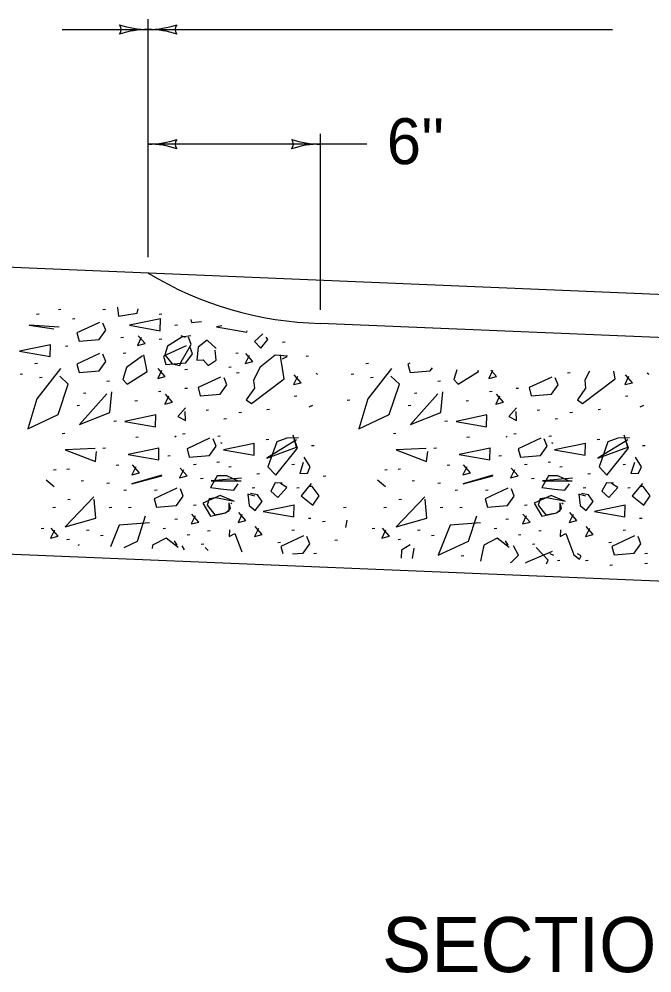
# Model space of a CAD drawing. Extents: x 997.6 to 1036.5, y 998.9 to 1022.5.
# Drawn here: x 1012.238 to 1014.994, y 1007.984 to 1012.14 of the extents above; entities that cross this region are included whole.
import ezdxf

# ---------------------------------------------------------------- set-up
doc = ezdxf.new("R2010")
doc.units = 0
doc.layers.add('Level 1', color=7, linetype='Continuous')

msp = doc.modelspace()

# ---------------------------------------------------------------- linework, layer by layer
at = {"layer": 'Level 1'}
for p, q in [((1012.7998, 1011.1033), (1012.7998, 1012.1403)), ((1012.425, 1012.095), (1012.7998, 1012.095)), ((1012.7998, 1012.095), (1014.8218, 1012.095)), ((1013.5498, 1010.8728), (1013.5498, 1011.6397)), ((1013.7528, 1011.5954), (1012.7998, 1011.5954)), ((1020.3708, 1010.7179), (1011.2998, 1011.0958)), ((1018.0498, 1010.6269), (1013.5498, 1010.8144)), ((1020.3708, 1009.4678), (1011.2998, 1009.8458))]:
    msp.add_line(p, q, dxfattribs=at)
for points in [[(1012.4197, 1010.8751), (1012.4085, 1010.8737)], [(1012.6137, 1010.8751), (1012.6025, 1010.8737)], [(1012.6683, 1010.8854), (1012.6668, 1010.8841)], [(1012.6668, 1010.8841), (1012.671, 1010.8453)], [(1012.7514, 1010.8591), (1012.7557, 1010.8773)], [(1012.3243, 1010.8547), (1012.3133, 1010.8533)], [(1012.4809, 1010.8343), (1012.4698, 1010.8328)], [(1012.671, 1010.8453), (1012.7514, 1010.8591)], [(1012.8537, 1010.8339), (1012.7191, 1010.8062), (1012.8523, 1010.7826), (1012.8537, 1010.8353)], [(1012.8587, 1010.8547), (1012.8476, 1010.8533)], [(1012.9857, 1010.8313), (1012.989, 1010.8188)], [(1012.989, 1010.8188), (1013.032, 1010.8221)], [(1012.4116, 1010.7981), (1012.2813, 1010.8064), (1012.3894, 1010.7912)], [(1012.5878, 1010.8188), (1012.4893, 1010.7731), (1012.499, 1010.737), (1012.5863, 1010.744), (1012.6155, 1010.7842), (1012.603, 1010.8161)], [(1012.9268, 1010.807), (1012.9157, 1010.8057)], [(1013.1212, 1010.8043), (1013.0969, 1010.7993)], [(1013.0969, 1010.7993), (1013.23, 1010.7758)], [(1013.23, 1010.7758), (1013.2303, 1010.7825)], [(1012.6919, 1010.7526), (1012.6808, 1010.7512)], [(1012.7693, 1010.7525), (1012.7527, 1010.7178), (1012.786, 1010.7261), (1012.7555, 1010.7608)], [(1012.8587, 1010.7458), (1012.8476, 1010.7443)], [(1012.9858, 1010.7606), (1012.947, 1010.7537), (1012.8846, 1010.7148), (1012.8721, 1010.6774), (1012.904, 1010.6386), (1012.9373, 1010.6303), (1012.9442, 1010.6469), (1012.9872, 1010.7218), (1012.9761, 1010.7551)], [(1012.9414, 1010.762), (1012.9608, 1010.7537)], [(1013.0953, 1010.7052), (1013.0565, 1010.7412), (1013.0177, 1010.7107), (1013.0122, 1010.6538), (1013.0399, 1010.6553), (1013.0607, 1010.6303), (1013.0953, 1010.6538), (1013.0913, 1010.6982)], [(1013.2998, 1010.7685), (1013.2632, 1010.7357)], [(1013.2909, 1010.7065), (1013.3214, 1010.744)], [(1013.3214, 1010.744), (1013.3131, 1010.7551)], [(1012.3738, 1010.7216), (1012.2393, 1010.6938), (1012.3724, 1010.6703), (1012.3738, 1010.7229)], [(1012.4503, 1010.7152), (1012.4392, 1010.7138)], [(1012.9655, 1010.7168), (1012.867, 1010.671), (1012.8768, 1010.6349), (1012.9641, 1010.6419), (1012.9933, 1010.6821), (1012.9808, 1010.714)], [(1013.2632, 1010.7357), (1013.2909, 1010.7065)], [(1013.3964, 1010.7322), (1013.3853, 1010.7308)], [(1012.5878, 1010.6828), (1012.4893, 1010.637), (1012.499, 1010.6009), (1012.5863, 1010.6078), (1012.6155, 1010.6481), (1012.603, 1010.68)], [(1012.775, 1010.6733), (1012.7057, 1010.6219), (1012.689, 1010.5693), (1012.7084, 1010.5498), (1012.7958, 1010.6053), (1012.7805, 1010.6774)], [(1012.7021, 1010.6845), (1012.691, 1010.6831)], [(1013.1922, 1010.6845), (1013.1811, 1010.6831)], [(1013.239, 1010.6742), (1013.2223, 1010.6395), (1013.2557, 1010.6478), (1013.2251, 1010.6825)], [(1013.4061, 1010.6718), (1013.3533, 1010.676), (1013.2882, 1010.6233), (1013.259, 1010.5664), (1013.2632, 1010.5318), (1013.2271, 1010.4818), (1013.2493, 1010.4652), (1013.3922, 1010.5734), (1013.3769, 1010.6622), (1013.3755, 1010.6774)], [(1013.3853, 1010.6593), (1013.4047, 1010.6705)], [(1013.4985, 1010.6709), (1013.4874, 1010.6695)], [(1012.4172, 1010.6178), (1012.3145, 1010.486), (1012.2757, 1010.3543), (1012.4074, 1010.418), (1012.4518, 1010.5498), (1012.4144, 1010.5845)], [(1012.3175, 1010.6403), (1012.3064, 1010.6388)], [(1012.8578, 1010.6095), (1012.8412, 1010.5748), (1012.8745, 1010.5832), (1012.8439, 1010.6178)], [(1012.971, 1010.613), (1012.9599, 1010.6117)], [(1013.1616, 1010.6233), (1013.1504, 1010.6218)], [(1013.8592, 1010.6178), (1013.7565, 1010.486), (1013.7177, 1010.3543), (1013.8494, 1010.418), (1013.8938, 1010.5498), (1013.8564, 1010.5845)], [(1013.7595, 1010.6403), (1013.7484, 1010.6388)], [(1013.9393, 1010.6407), (1013.9313, 1010.637)], [(1013.9313, 1010.637), (1013.941, 1010.6009)], [(1014.0283, 1010.6078), (1014.0379, 1010.6209)], [(1012.2529, 1010.5926), (1012.2418, 1010.5913)], [(1012.3379, 1010.579), (1012.3268, 1010.5776)], [(1013.1153, 1010.5807), (1013.0168, 1010.5349), (1013.0265, 1010.4988), (1013.1138, 1010.5058), (1013.143, 1010.546), (1013.1305, 1010.5778)], [(1013.1956, 1010.5994), (1013.1845, 1010.598)], [(1013.45, 1010.5823), (1013.4333, 1010.5477), (1013.4667, 1010.5559), (1013.4362, 1010.5906)], [(1013.5378, 1010.5914), (1013.5308, 1010.5969)], [(1013.6949, 1010.5926), (1013.6838, 1010.5913)], [(1013.7799, 1010.579), (1013.7688, 1010.5776)], [(1013.941, 1010.6009), (1014.0283, 1010.6078)], [(1014.1445, 1010.6118), (1014.131, 1010.5693)], [(1014.1504, 1010.5498), (1014.2378, 1010.6053)], [(1014.2378, 1010.6053), (1014.2366, 1010.611)], [(1014.2998, 1010.6095), (1014.2832, 1010.5748)], [(1014.2832, 1010.5748), (1014.3165, 1010.5832)], [(1014.3165, 1010.5832), (1014.2924, 1010.6105)], [(1014.5573, 1010.5807), (1014.4588, 1010.5349), (1014.4685, 1010.4988), (1014.5558, 1010.5058), (1014.585, 1010.546), (1014.5725, 1010.5778)], [(1014.6376, 1010.5994), (1014.6265, 1010.598)], [(1014.6913, 1010.4652), (1014.8342, 1010.5734)], [(1014.7218, 1010.6068), (1014.701, 1010.5664)], [(1014.8342, 1010.5734), (1014.8286, 1010.6059)], [(1014.892, 1010.5823), (1014.8753, 1010.5477), (1014.9087, 1010.5559), (1014.8782, 1010.5906)], [(1014.9798, 1010.5914), (1014.9728, 1010.5969)], [(1012.6307, 1010.562), (1012.6196, 1010.5606)], [(1012.971, 1010.5313), (1012.9599, 1010.53)], [(1014.0727, 1010.562), (1014.0616, 1010.5606)], [(1014.131, 1010.5693), (1014.1504, 1010.5498)], [(1014.413, 1010.5313), (1014.4019, 1010.53)], [(1014.7052, 1010.5318), (1014.6691, 1010.4818)], [(1014.701, 1010.5664), (1014.7052, 1010.5318)], [(1012.6197, 1010.5068), (1012.5003, 1010.3737), (1012.6322, 1010.4263), (1012.6418, 1010.5165)], [(1012.5286, 1010.5109), (1012.5174, 1010.5096)], [(1012.8553, 1010.5178), (1012.8442, 1010.5163)], [(1012.8884, 1010.4973), (1012.8718, 1010.4626), (1012.9051, 1010.4708), (1012.8746, 1010.5055)], [(1013.4474, 1010.4973), (1013.4363, 1010.4959)], [(1014.0617, 1010.5068), (1013.9423, 1010.3737), (1014.0742, 1010.4263), (1014.0838, 1010.5165)], [(1013.9706, 1010.5109), (1013.9594, 1010.5096)], [(1014.2973, 1010.5178), (1014.2862, 1010.5163)], [(1014.3304, 1010.4973), (1014.3138, 1010.4626), (1014.3471, 1010.4708), (1014.3166, 1010.5055)], [(1014.8894, 1010.4973), (1014.8783, 1010.4959)], [(1012.5013, 1010.4565), (1012.4903, 1010.4551)], [(1012.7532, 1010.4769), (1012.7421, 1010.4755)], [(1012.9623, 1010.4472), (1012.9289, 1010.4083), (1012.9623, 1010.3917), (1012.9608, 1010.4305)], [(1013.5156, 1010.4569), (1013.499, 1010.4499)], [(1013.6778, 1010.4803), (1013.6668, 1010.4789)], [(1013.9433, 1010.4565), (1013.9323, 1010.4551)], [(1014.1952, 1010.4769), (1014.1841, 1010.4755)], [(1014.4043, 1010.4472), (1014.3709, 1010.4083), (1014.4043, 1010.3917), (1014.4028, 1010.4305)], [(1014.6691, 1010.4818), (1014.6913, 1010.4652)], [(1014.9576, 1010.4569), (1014.941, 1010.4499)], [(1012.8333, 1010.4153), (1012.6987, 1010.3875), (1012.8318, 1010.3639), (1012.8333, 1010.4167)], [(1013.0628, 1010.4361), (1013.0518, 1010.4347)], [(1013.2058, 1010.4258), (1013.1947, 1010.4245)], [(1013.3283, 1010.4394), (1013.3173, 1010.4381)], [(1014.2753, 1010.4153), (1014.1407, 1010.3875), (1014.2738, 1010.3639), (1014.2753, 1010.4167)], [(1014.5048, 1010.4361), (1014.4938, 1010.4347)], [(1014.6478, 1010.4258), (1014.6367, 1010.4245)], [(1014.7703, 1010.4394), (1014.7593, 1010.4381)], [(1012.6613, 1010.3884), (1012.6502, 1010.387)], [(1013.1412, 1010.3987), (1013.13, 1010.3973)], [(1014.1033, 1010.3884), (1014.0922, 1010.387)], [(1014.5832, 1010.3987), (1014.572, 1010.3973)], [(1012.4367, 1010.334), (1012.4256, 1010.3326)], [(1012.922, 1010.3229), (1012.9164, 1010.3188)], [(1012.9608, 1010.3326), (1012.9497, 1010.3312)], [(1013.1139, 1010.3224), (1013.1028, 1010.321)], [(1013.4463, 1010.3077), (1013.3159, 1010.2272), (1013.4463, 1010.2758), (1013.431, 1010.3271)], [(1013.8787, 1010.334), (1013.8676, 1010.3326)], [(1014.364, 1010.3229), (1014.3584, 1010.3188)], [(1014.4028, 1010.3326), (1014.3917, 1010.3312)], [(1014.5559, 1010.3224), (1014.5448, 1010.321)], [(1014.8883, 1010.3077), (1014.7579, 1010.2272), (1014.8883, 1010.2758), (1014.873, 1010.3271)], [(1012.7566, 1010.319), (1012.7455, 1010.3176)], [(1013.0676, 1010.3138), (1012.9692, 1010.268), (1012.9788, 1010.232), (1013.0663, 1010.2389), (1013.0953, 1010.2792), (1013.0828, 1010.311)], [(1013.1218, 1010.291), (1013.1162, 1010.2938)], [(1013.2621, 1010.2913), (1013.1275, 1010.2637), (1013.2607, 1010.2401), (1013.2621, 1010.2928)], [(1013.3249, 1010.3088), (1013.3138, 1010.3073)], [(1013.4546, 1010.316), (1013.4033, 1010.3146), (1013.3603, 1010.2979), (1013.3214, 1010.1898), (1013.3561, 1010.1537), (1013.4504, 1010.2702), (1013.4338, 1010.3173)], [(1013.5223, 1010.2815), (1013.5112, 1010.2802)], [(1014.1986, 1010.319), (1014.1875, 1010.3176)], [(1014.5096, 1010.3138), (1014.4112, 1010.268), (1014.4208, 1010.232), (1014.5083, 1010.2389), (1014.5373, 1010.2792), (1014.5248, 1010.311)], [(1014.5638, 1010.291), (1014.5582, 1010.2938)], [(1014.7041, 1010.2913), (1014.5695, 1010.2637), (1014.7027, 1010.2401), (1014.7041, 1010.2928)], [(1014.7669, 1010.3088), (1014.7558, 1010.3073)], [(1014.8966, 1010.316), (1014.8453, 1010.3146), (1014.8023, 1010.2979), (1014.7634, 1010.1898), (1014.7981, 1010.1537), (1014.8924, 1010.2702), (1014.8758, 1010.3173)], [(1014.9643, 1010.2815), (1014.9532, 1010.2802)], [(1012.5683, 1010.2688), (1012.4379, 1010.2633), (1012.5698, 1010.2133), (1012.5753, 1010.2563)], [(1012.6137, 1010.2713), (1012.6025, 1010.2699)], [(1012.8468, 1010.2709), (1012.7123, 1010.2432), (1012.8455, 1010.2197), (1012.8468, 1010.2723)], [(1014.0103, 1010.2688), (1013.8799, 1010.2633), (1014.0118, 1010.2133), (1014.0173, 1010.2563)], [(1014.0557, 1010.2713), (1014.0445, 1010.2699)], [(1014.2888, 1010.2709), (1014.1543, 1010.2432), (1014.2875, 1010.2197), (1014.2888, 1010.2723)], [(1012.7455, 1010.1895), (1012.7288, 1010.1548), (1012.7622, 1010.1632), (1012.7317, 1010.1978)], [(1012.8961, 1010.2373), (1012.885, 1010.2359)], [(1013.0084, 1010.1998), (1012.9973, 1010.1985)], [(1013.1105, 1010.2101), (1013.0994, 1010.2087)], [(1013.4373, 1010.1998), (1013.4262, 1010.1985)], [(1013.4754, 1010.2078), (1013.4602, 1010.1606), (1013.4934, 1010.162), (1013.5059, 1010.1898), (1013.4796, 1010.2313)], [(1014.1875, 1010.1895), (1014.1708, 1010.1548), (1014.2042, 1010.1632), (1014.1737, 1010.1978)], [(1014.3381, 1010.2373), (1014.327, 1010.2359)], [(1014.4504, 1010.1998), (1014.4393, 1010.1985)], [(1014.5525, 1010.2101), (1014.5414, 1010.2087)], [(1014.8793, 1010.1998), (1014.8682, 1010.1985)], [(1014.9174, 1010.2078), (1014.9022, 1010.1606), (1014.9354, 1010.162), (1014.9479, 1010.1898), (1014.9216, 1010.2313)], [(1012.3993, 1010.176), (1012.3881, 1010.1747)], [(1012.4571, 1010.1794), (1012.446, 1010.1781)], [(1012.6715, 1010.1964), (1012.6604, 1010.1951)], [(1012.9531, 1010.1759), (1012.9365, 1010.1413), (1012.9698, 1010.1496), (1012.9393, 1010.1843)], [(1013.1616, 1010.1897), (1013.1504, 1010.1883)], [(1013.2841, 1010.159), (1013.273, 1010.1576)], [(1013.8413, 1010.176), (1013.8301, 1010.1747)], [(1013.8991, 1010.1794), (1013.888, 1010.1781)], [(1014.1135, 1010.1964), (1014.1024, 1010.1951)], [(1014.3951, 1010.1759), (1014.3785, 1010.1413), (1014.4118, 1010.1496), (1014.3813, 1010.1843)], [(1014.6036, 1010.1897), (1014.5924, 1010.1883)], [(1014.7261, 1010.159), (1014.715, 1010.1576)], [(1012.3908, 1010.1023), (1012.3561, 1010.1315)], [(1012.5183, 1010.1284), (1012.5073, 1010.127)], [(1012.6307, 1010.1182), (1012.6196, 1010.1168)], [(1012.8596, 1010.1537), (1012.7293, 1010.1148), (1012.8596, 1010.1509)], [(1013.0391, 1010.1386), (1013.0279, 1010.1372)], [(1013.1911, 1010.1273), (1013.1425, 1010.1495), (1013.1009, 1010.1495), (1013.0718, 1010.0996), (1013.1273, 1010.0927), (1013.173, 1010.0871), (1013.1924, 1010.1148)], [(1013.2063, 1010.1398), (1013.0746, 1010.1288), (1013.2049, 1010.1288)], [(1013.3838, 1010.1177), (1013.3533, 1010.119), (1013.3339, 1010.0829), (1013.3644, 1010.0553), (1013.4033, 1010.0996), (1013.3755, 1010.1163)], [(1013.5101, 1010.1163), (1013.4657, 1010.0635), (1013.517, 1010.0219), (1013.5448, 1010.0635), (1013.5143, 1010.1038), (1013.499, 1010.1038)], [(1013.5733, 1010.1488), (1013.5623, 1010.1474)], [(1013.8328, 1010.1023), (1013.7981, 1010.1315)], [(1013.9603, 1010.1284), (1013.9493, 1010.127)], [(1014.0727, 1010.1182), (1014.0616, 1010.1168)], [(1014.3016, 1010.1537), (1014.1713, 1010.1148), (1014.3016, 1010.1509)], [(1014.4811, 1010.1386), (1014.4699, 1010.1372)], [(1014.6331, 1010.1273), (1014.5845, 1010.1495), (1014.5429, 1010.1495), (1014.5138, 1010.0996), (1014.5693, 1010.0927), (1014.615, 1010.0871), (1014.6344, 1010.1148)], [(1014.6483, 1010.1398), (1014.5166, 1010.1288), (1014.6469, 1010.1288)], [(1014.8258, 1010.1177), (1014.7953, 1010.119), (1014.7759, 1010.0829), (1014.8064, 1010.0553), (1014.8453, 1010.0996), (1014.8175, 1010.1163)], [(1014.9521, 1010.1163), (1014.9077, 1010.0635), (1014.959, 1010.0219), (1014.9868, 1010.0635), (1014.9563, 1010.1038), (1014.941, 1010.1038)], [(1012.7055, 1010.0876), (1012.6944, 1010.0862)], [(1012.9247, 1010.096), (1012.8262, 1010.0503), (1012.8359, 1010.0142), (1012.9233, 1010.0211), (1012.9524, 1010.0613), (1012.9399, 1010.0933)], [(1012.8383, 1010.0876), (1012.8272, 1010.0862)], [(1013.2646, 1010.0622), (1013.2341, 1010.0705), (1013.2396, 1010.0205), (1013.266, 1009.9998), (1013.2965, 1010.0386), (1013.2757, 1010.0677), (1013.2452, 1010.0733)], [(1013.2637, 1010.0978), (1013.2526, 1010.0963)], [(1013.4577, 1010.0978), (1013.4466, 1010.0963)], [(1014.1475, 1010.0876), (1014.1364, 1010.0862)], [(1014.3667, 1010.096), (1014.2682, 1010.0503), (1014.2779, 1010.0142), (1014.3653, 1010.0211), (1014.3944, 1010.0613), (1014.3819, 1010.0933)], [(1014.2803, 1010.0876), (1014.2692, 1010.0862)], [(1014.7066, 1010.0622), (1014.6761, 1010.0705), (1014.6816, 1010.0205), (1014.708, 1009.9998), (1014.7385, 1010.0386), (1014.7177, 1010.0677), (1014.6872, 1010.0733)], [(1014.7057, 1010.0978), (1014.6946, 1010.0963)], [(1014.8997, 1010.0978), (1014.8886, 1010.0963)], [(1012.5628, 1010.0594), (1012.4379, 1009.9276), (1012.5711, 1009.9651), (1012.5642, 1010.0483)], [(1012.4605, 1010.0467), (1012.4494, 1010.0453)], [(1013.1758, 1010.0386), (1013.1134, 1010.0649), (1013.0385, 1010.0317), (1013.0718, 1009.9748), (1013.1383, 1009.9887), (1013.1578, 1010.0081), (1013.1523, 1010.033)], [(1013.1675, 1010.0399), (1013.094, 1010.0538), (1013.0648, 1010.0497), (1013.0565, 1010.0219), (1013.0898, 1009.9803), (1013.1356, 1009.9887), (1013.1523, 1009.9983), (1013.1523, 1010.033)], [(1013.1592, 1010.033), (1013.1648, 1010.0288)], [(1014.0048, 1010.0594), (1013.8799, 1009.9276), (1014.0131, 1009.9651), (1014.0062, 1010.0483)], [(1013.9025, 1010.0467), (1013.8914, 1010.0453)], [(1014.6178, 1010.0386), (1014.5554, 1010.0649), (1014.4805, 1010.0317), (1014.5138, 1009.9748), (1014.5803, 1009.9887), (1014.5998, 1010.0081), (1014.5943, 1010.033)], [(1014.6095, 1010.0399), (1014.536, 1010.0538), (1014.5068, 1010.0497), (1014.4985, 1010.0219), (1014.5318, 1009.9803), (1014.5776, 1009.9887), (1014.5943, 1009.9983), (1014.5943, 1010.033)], [(1014.6012, 1010.033), (1014.6068, 1010.0288)], [(1012.3958, 1010.0127), (1012.3848, 1010.0113)], [(1012.6408, 1010.0127), (1012.6298, 1010.0113)], [(1012.7259, 1010.0127), (1012.7148, 1010.0113)], [(1013.0084, 1010.0229), (1012.9973, 1010.0215)], [(1013.2083, 1009.9819), (1013.1918, 1009.9473), (1013.225, 1009.9556), (1013.1945, 1009.9903)], [(1013.4356, 1010.0225), (1013.3011, 1009.9948), (1013.4343, 1009.9712), (1013.4356, 1010.0239)], [(1013.6618, 1010.0127), (1013.6508, 1010.0113)], [(1013.8378, 1010.0127), (1013.8268, 1010.0113)], [(1014.0828, 1010.0127), (1014.0718, 1010.0113)], [(1014.1679, 1010.0127), (1014.1568, 1010.0113)], [(1014.4504, 1010.0229), (1014.4393, 1010.0215)], [(1014.6503, 1009.9819), (1014.6338, 1009.9473), (1014.667, 1009.9556), (1014.6365, 1009.9903)], [(1014.8776, 1010.0225), (1014.7431, 1009.9948), (1014.8763, 1009.9712), (1014.8776, 1010.0239)], [(1012.7528, 1009.8652), (1012.7888, 1009.9762)], [(1012.9268, 1009.9616), (1012.9157, 1009.9603)], [(1013.0042, 1009.9752), (1012.9875, 1009.9405), (1013.0208, 1009.9488), (1012.9903, 1009.9834)], [(1013.5087, 1009.965), (1013.4976, 1009.9637)], [(1013.57, 1009.9514), (1013.5588, 1009.95)], [(1013.6613, 1009.9248), (1013.6668, 1009.9568)], [(1014.2475, 1009.9457), (1014.1158, 1009.9346), (1014.063, 1009.8042), (1014.1948, 1009.8652), (1014.2308, 1009.9762)], [(1014.3688, 1009.9616), (1014.3577, 1009.9603)], [(1014.4462, 1009.9752), (1014.4295, 1009.9405), (1014.4628, 1009.9488), (1014.4323, 1009.9834)], [(1014.9507, 1009.965), (1014.9396, 1009.9637)], [(1012.3448, 1009.9208), (1012.3337, 1009.9194)], [(1012.3916, 1009.9138), (1012.3749, 1009.8792), (1012.4083, 1009.8875), (1012.3777, 1009.9222)], [(1012.5422, 1009.914), (1012.5311, 1009.9126)], [(1012.6738, 1009.9346), (1012.6358, 1009.8409)], [(1012.8055, 1009.9457), (1012.6738, 1009.9346)], [(1012.8757, 1009.9208), (1012.8646, 1009.9194)], [(1013.0697, 1009.9106), (1013.0586, 1009.9092)], [(1013.1536, 1009.9152), (1013.1523, 1009.886)], [(1013.2798, 1009.9207), (1013.2632, 1009.886), (1013.2965, 1009.8943), (1013.266, 1009.929)], [(1013.4373, 1009.914), (1013.4262, 1009.9126)], [(1013.7868, 1009.9208), (1013.7757, 1009.9194)], [(1013.8336, 1009.9138), (1013.8169, 1009.8792), (1013.8503, 1009.8875), (1013.8197, 1009.9222)], [(1013.9842, 1009.914), (1013.9731, 1009.9126)], [(1014.3177, 1009.9208), (1014.3066, 1009.9194)], [(1014.5117, 1009.9106), (1014.5006, 1009.9092)], [(1014.5956, 1009.9152), (1014.5943, 1009.886), (1014.6192, 1009.8985), (1014.6538, 1009.8056), (1014.6788, 1009.7875), (1014.6858, 1009.8014), (1014.6691, 1009.8098)], [(1014.7218, 1009.9207), (1014.7052, 1009.886), (1014.7385, 1009.8943), (1014.708, 1009.929)], [(1014.8793, 1009.914), (1014.8682, 1009.9126)], [(1012.4571, 1009.8732), (1012.446, 1009.8718)], [(1012.6034, 1009.8902), (1012.5923, 1009.8888)], [(1012.6953, 1009.8386), (1012.7528, 1009.8652)], [(1012.8776, 1009.8791), (1012.8193, 1009.8486)], [(1012.9303, 1009.8375), (1012.8776, 1009.8791)], [(1012.9123, 1009.8666), (1012.9248, 1009.8486)], [(1012.9812, 1009.8936), (1012.9701, 1009.8922)], [(1013.1523, 1009.886), (1013.1772, 1009.8985)], [(1013.1772, 1009.8985), (1013.207, 1009.8186)], [(1013.476, 1009.8884), (1013.3775, 1009.8426)], [(1013.5038, 1009.8538), (1013.4913, 1009.8856)], [(1013.6244, 1009.8698), (1013.6133, 1009.8683)], [(1013.8991, 1009.8732), (1013.888, 1009.8718)], [(1014.0454, 1009.8902), (1014.0343, 1009.8888)], [(1014.3196, 1009.8791), (1014.2613, 1009.8486)], [(1014.3723, 1009.8375), (1014.3196, 1009.8791)], [(1014.3543, 1009.8666), (1014.3668, 1009.8486)], [(1014.4232, 1009.8936), (1014.4121, 1009.8922)], [(1014.918, 1009.8884), (1014.8195, 1009.8426), (1014.8293, 1009.8066), (1014.9166, 1009.8135), (1014.9458, 1009.8538), (1014.9333, 1009.8856)], [(1012.499, 1009.8499), (1012.4934, 1009.8464)], [(1012.8193, 1009.8486), (1012.8165, 1009.8338)], [(1012.9577, 1009.8283), (1012.9483, 1009.8458)], [(1013.0424, 1009.8528), (1013.0313, 1009.8513)], [(1013.0608, 1009.8243), (1013.0483, 1009.8375)], [(1013.376, 1009.8595), (1013.3648, 1009.8582)], [(1013.3775, 1009.8426), (1013.3859, 1009.8116)], [(1013.4746, 1009.8135), (1013.5038, 1009.8538)], [(1013.9035, 1009.8263), (1013.9023, 1009.7914)], [(1013.941, 1009.8499), (1013.9035, 1009.8263)], [(1013.951, 1009.7896), (1013.9576, 1009.8347)], [(1014.2613, 1009.8486), (1014.2477, 1009.778)], [(1014.4125, 1009.8042), (1014.3903, 1009.8458)], [(1014.4844, 1009.8528), (1014.4733, 1009.8513)], [(1014.5415, 1009.7833), (1014.4903, 1009.8375)], [(1014.818, 1009.8595), (1014.8068, 1009.8582)], [(1013.4289, 1009.8099), (1013.4746, 1009.8135)], [(1013.5325, 1009.8119), (1013.5214, 1009.8105)], [(1014.1748, 1009.8017), (1014.1637, 1009.8003)], [(1014.3834, 1009.7751), (1014.4125, 1009.8042)], [(1014.5596, 1009.8208), (1014.4431, 1009.7709)], [(1014.5349, 1009.7668), (1014.5415, 1009.7833)], [(1014.5485, 1009.8111), (1014.5651, 1009.8042)], [(1014.5933, 1009.7813), (1014.5823, 1009.7798)], [(1014.7158, 1009.7813), (1014.7048, 1009.7798)], [(1014.9745, 1009.8119), (1014.9634, 1009.8105)], [(1014.3777, 1009.7729), (1014.3834, 1009.7751)], [(1014.4431, 1009.7709), (1014.4432, 1009.7703)], [(1014.8214, 1009.7608), (1014.8103, 1009.7594)], [(1014.9745, 1009.7677), (1014.9634, 1009.7663)]]:
    msp.add_lwpolyline(points, dxfattribs=at)
for centre, radius, start, end in [((1012.6512, 1012.095), 0.0312, 318.7746, 40.8913), ((1012.7998, 1012.4856), 0.3906, 251.3472, 269.9939), ((1012.7998, 1012.4856), 0.3906, 270, 288.6688), ((1012.9483, 1012.095), 0.0312, 138.7746, 220.8913), ((1012.7998, 1011.7044), 0.3906, 90, 108.6688), ((1012.7998, 1012.4856), 0.3906, 269.9878, 270), ((1012.7998, 1011.7044), 0.3906, 89.9878, 90), ((1012.7998, 1011.7044), 0.3906, 71.3472, 89.9939), ((1012.7998, 1011.986), 0.3906, 270, 288.6688), ((1012.9483, 1011.5954), 0.0312, 138.7746, 220.8913), ((1013.4012, 1011.5955), 0.0312, 318.7746, 40.8913), ((1013.5498, 1011.986), 0.3906, 251.3472, 269.9939), ((1012.7998, 1011.986), 0.3906, 269.9878, 270), ((1012.7998, 1011.2048), 0.3906, 71.3472, 89.9939), ((1013.5498, 1011.2048), 0.3906, 90, 108.6688), ((1013.5498, 1011.2048), 0.3906, 89.9878, 90), ((1013.5862, 1012.3334), 1.5195, 238.8302, 268.6259)]:
    msp.add_arc(centre, radius, start, end, dxfattribs=at)

# ---------------------------------------------------------------- texts
for s, height, p in [("6''", 0.2, (1013.8393, 1011.5082)), ('SECTION A-A', 0.24, (1013.8185, 1007.9878))]:
    msp.add_text(s, height=height, dxfattribs=at).set_placement(p)

doc.saveas('drawing.dxf')
